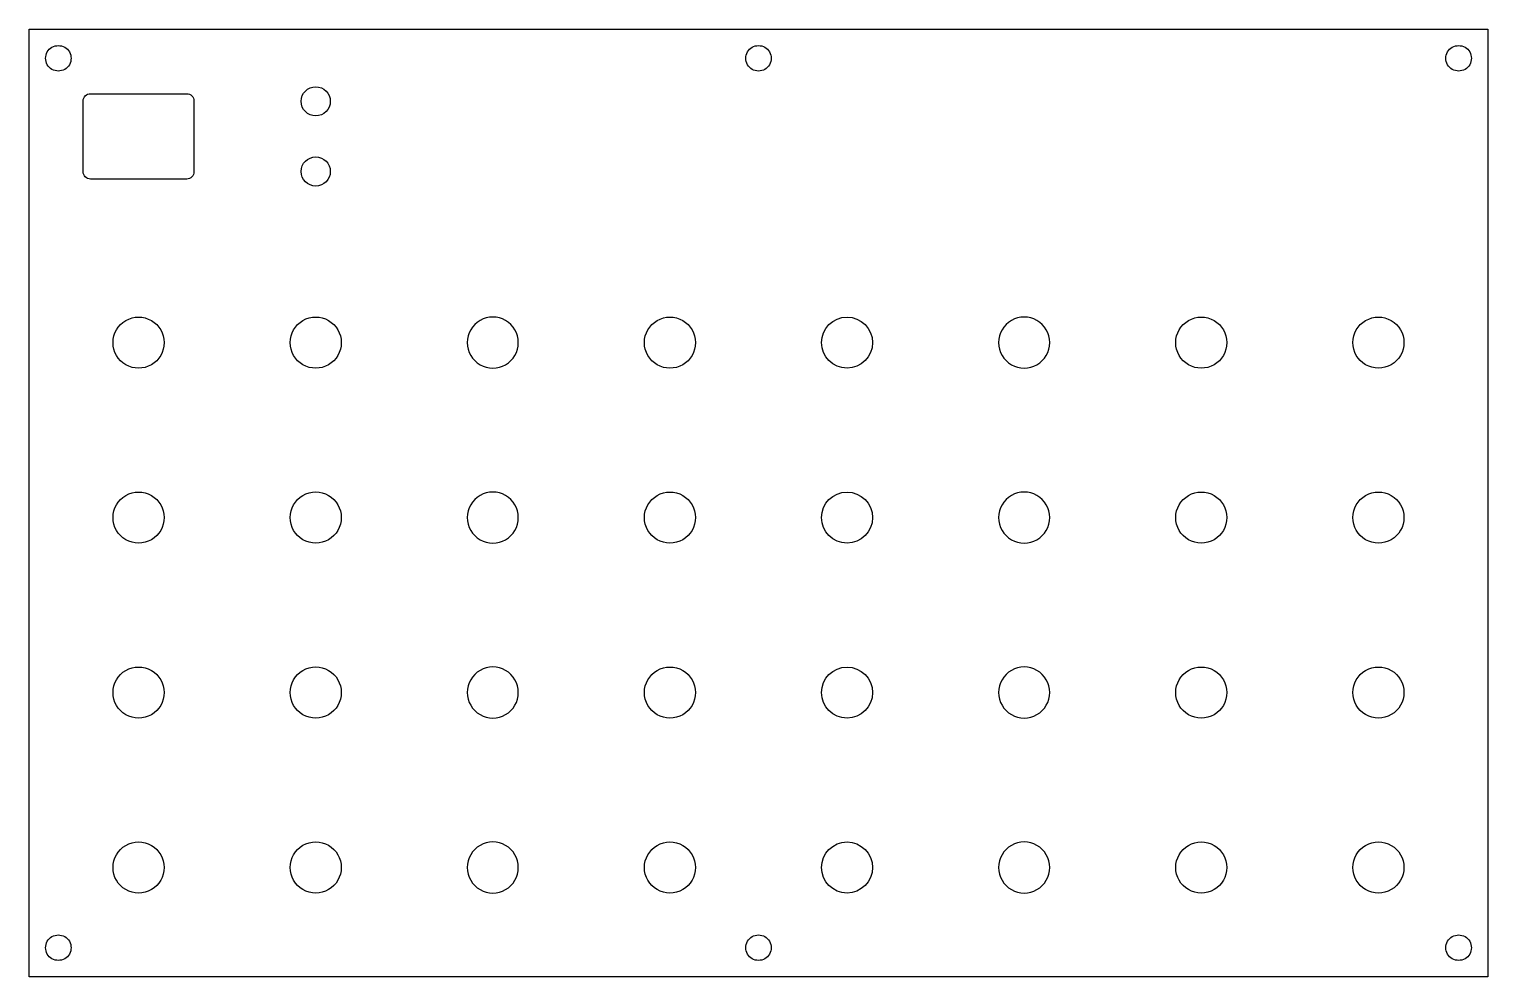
# Model space of a CAD drawing. Header units: millimetres. Extents: x 0 to 200, y -130 to 0.
import ezdxf

# ---------------------------------------------------------------- set-up
doc = ezdxf.new("R2010")
doc.units = ezdxf.units.MM
doc.layers.get('0').update_dxf_attribs({"linetype": 'CONTINUOUS'})

msp = doc.modelspace()

# ---------------------------------------------------------------- linework, layer by layer
msp.add_lwpolyline([(200, 0), (200, -130), (0, -130), (0, 0)], close=True)
for points in [[(21.6, -20.57), (8.4, -20.57, -0.414214), (7.4, -19.57), (7.4, -9.85, -0.414214), (8.4, -8.85), (21.6, -8.85, -0.414214), (22.6, -9.85), (22.6, -19.57, -0.414214)], [(67.07, -43, 1.001387), (60.07, -43, 1.001455)], [(139.93, -43, 1.001387), (132.93, -43, 1.001455)], [(67.07, -67, 1.001387), (60.07, -67, 1.001455)], [(139.93, -67, 1.001387), (132.93, -67, 1.001455)], [(67.07, -91, 1.001387), (60.07, -91, 1.001455)], [(139.93, -91, 1.001387), (132.93, -91, 1.001455)], [(67.07, -115, 1.001387), (60.07, -115, 1.001455)], [(139.93, -115, 1.001387), (132.93, -115, 1.001455)]]:
    msp.add_lwpolyline(points, format="xyb", close=True)
at = {"extrusion": (0, 0, -1)}
for centre, radius, start, end in [((-4, -4), 1.75, -0.1005, 180.1005), ((-100, -4), 1.75, -0.0906, 180.0906), ((-196, -4), 1.75, -0.0833, 180.0833), ((-4, -4), 1.75, -180.1005, 0.1005), ((-100, -4), 1.75, -180.0906, 0.0906), ((-196, -4), 1.75, -180.0833, 0.0833), ((-39.29, -9.9), 2, 0, 180), ((-39.29, -9.9), 2, -180, 0), ((-39.29, -19.52), 2, 0, 180), ((-39.29, -19.52), 2, -180, 0), ((-15, -43), 3.5, -0.0833, 180.0833), ((-39.29, -42.99), 3.5, -0.0906, 180.0906), ((-87.86, -43), 3.5, -0.0794, 180.0794), ((-112.14, -43), 3.5, 0, 180), ((-160.71, -43), 3.5, -0.0794, 180.0794), ((-185, -43), 3.5, -0.0562, 180.0562), ((-15, -43.01), 3.5, -180.0833, 0.0833), ((-39.29, -43.01), 3.5, -180.0906, 0.0906), ((-87.86, -43.01), 3.5, -180.0794, 0.0794), ((-112.14, -43), 3.5, -180, 0), ((-160.71, -43.01), 3.5, -180.0794, 0.0794), ((-185, -43), 3.5, -180.0562, 0.0562), ((-15, -67), 3.5, -0.0833, 180.0833), ((-39.29, -66.99), 3.5, -0.0906, 180.0906), ((-87.86, -67), 3.5, -0.0794, 180.0794), ((-112.14, -67), 3.5, 0, 180), ((-160.71, -67), 3.5, -0.0794, 180.0794), ((-185, -67), 3.5, -0.0562, 180.0562), ((-15, -67.01), 3.5, -180.0833, 0.0833), ((-39.29, -67.01), 3.5, -180.0906, 0.0906), ((-87.86, -67.01), 3.5, -180.0794, 0.0794), ((-112.14, -67), 3.5, -180, 0), ((-160.71, -67.01), 3.5, -180.0794, 0.0794), ((-185, -67), 3.5, -180.0562, 0.0562), ((-15, -91), 3.5, -0.0833, 180.0833), ((-39.29, -90.99), 3.5, -0.0906, 180.0906), ((-87.86, -91), 3.5, -0.0794, 180.0794), ((-112.14, -91), 3.5, 0, 180), ((-160.71, -91), 3.5, -0.0794, 180.0794), ((-185, -91), 3.5, -0.0562, 180.0562), ((-15, -91.01), 3.5, -180.0833, 0.0833), ((-39.29, -91.01), 3.5, -180.0906, 0.0906), ((-87.86, -91.01), 3.5, -180.0794, 0.0794), ((-112.14, -91), 3.5, -180, 0), ((-160.71, -91.01), 3.5, -180.0794, 0.0794), ((-185, -91), 3.5, -180.0562, 0.0562), ((-15, -115), 3.5, -0.0833, 180.0833), ((-39.29, -114.99), 3.5, -0.0906, 180.0906), ((-87.86, -115), 3.5, -0.0794, 180.0794), ((-112.14, -115), 3.5, 0, 180), ((-160.71, -115), 3.5, -0.0794, 180.0794), ((-185, -115), 3.5, -0.0562, 180.0562), ((-15, -115.01), 3.5, -180.0833, 0.0833), ((-39.29, -115.01), 3.5, -180.0906, 0.0906), ((-87.86, -115.01), 3.5, -180.0794, 0.0794), ((-112.14, -115), 3.5, -180, 0), ((-160.71, -115.01), 3.5, -180.0794, 0.0794), ((-185, -115), 3.5, -180.0562, 0.0562), ((-4, -126), 1.75, -0.1005, 180.1005), ((-100, -126), 1.75, -0.0906, 180.0906), ((-196, -126), 1.75, -0.0833, 180.0833), ((-4, -126), 1.75, -180.1005, 0.1005), ((-100, -126), 1.75, -180.0906, 0.0906), ((-196, -126), 1.75, -180.0833, 0.0833)]:
    msp.add_arc(centre, radius, start, end, dxfattribs=at)

doc.saveas('drawing.dxf')
